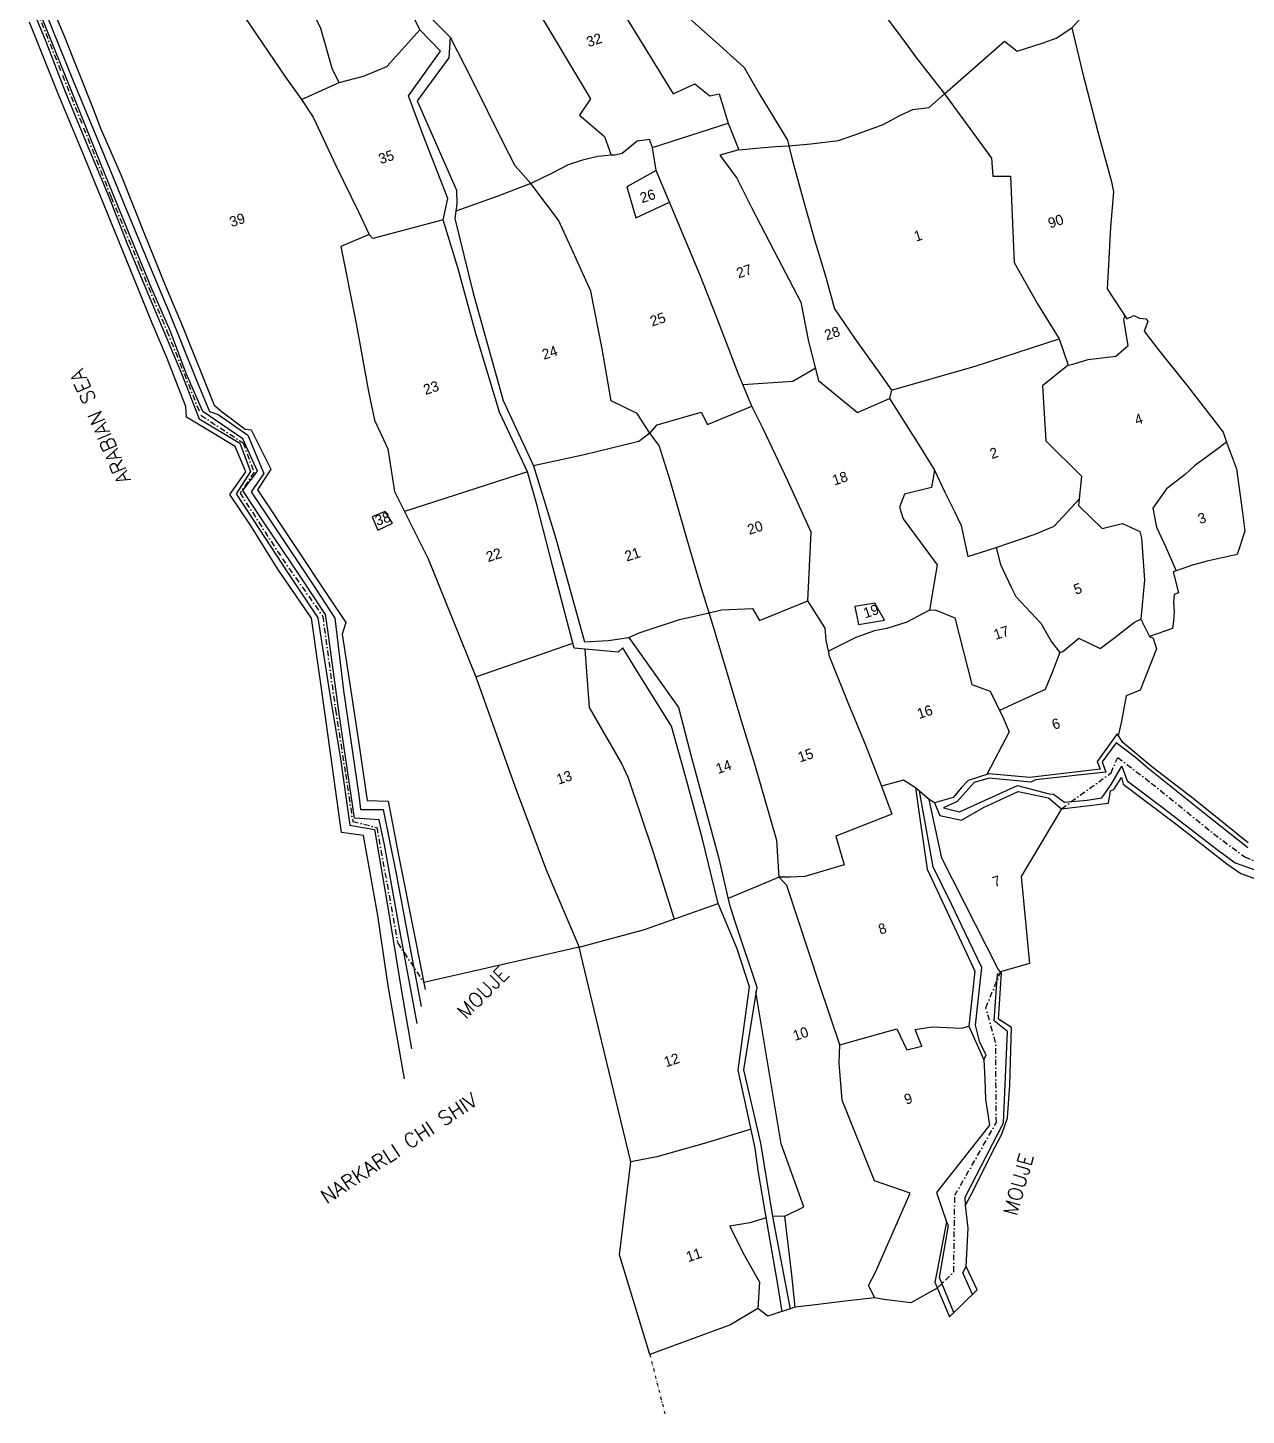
# Model space of a CAD drawing. Header units: metres. Extents: x 337193 to 339708, y 1772595 to 1775040.
# Drawn here: x 337572 to 338645, y 1772595 to 1773817 of the extents above; entities that cross this region are included whole.
import ezdxf

# ---------------------------------------------------------------- set-up
doc = ezdxf.new("R2010")
doc.units = ezdxf.units.M
doc.header["$MEASUREMENT"] = 0
doc.linetypes.add('DASHDOT', pattern=[1, 0.5, -0.25, 0, -0.25])
doc.linetypes.add('DIVIDE', pattern=[1.25, 0.5, -0.25, 0, -0.25, 0, -0.25])
for name, color, linetype in [('LINE_WATER', 4, 'Continuous'), ('OFF', 1, 'Continuous'), ('POLY_PARCEL', 6, 'Continuous'), ('POLY_ROAD', 30, 'Continuous'), ('POLY_WATER', 4, 'Continuous'), ('TEXT_MAPOUT', 7, 'Continuous'), ('TEXT_PARCEL', 7, 'Continuous'), ('V_BOUND_LINE', 7, 'Continuous'), ('V_BOUND_STREAM_LINE', 7, 'DASHDOT'), ('V_DIVIDE_LINE', 7, 'DIVIDE')]:
    doc.layers.add(name, color=color, linetype=linetype)
doc.styles.get("Standard").update_dxf_attribs({"font": 'simplex.shx'})
doc.styles.add('TEXT_MAP', font='', dxfattribs={"height": 1.8})
doc.styles.get('TEXT_MAP').set_extended_font_data('Kruti Dev 050')

msp = doc.modelspace()

# ---------------------------------------------------------------- linework, layer by layer
at = {"layer": 'LINE_WATER'}
for p, q in [((337571.8, 1773843.8), (337587.6, 1773805.1)), ((337610.5, 1773760.7), (337581.1, 1773833.5)), ((337587.2, 1773831.6), (337611.8, 1773770.5)), ((337598.7, 1773759), (337573.4, 1773822)), ((337587.6, 1773805.1), (337604.5, 1773761.7)), ((337611.8, 1773770.5), (337637.1, 1773709.6)), ((337622.1, 1773702.5), (337598.7, 1773759)), ((337604.5, 1773761.7), (337624.7, 1773712.7)), ((337636.3, 1773696.6), (337610.5, 1773760.7)), ((337624.7, 1773712.7), (337643.5, 1773667.6)), ((337637.1, 1773709.6), (337658.4, 1773657.5)), ((337642.4, 1773653), (337622.1, 1773702.5)), ((337660.7, 1773636.6), (337636.3, 1773696.6)), ((337643.5, 1773667.6), (337659.4, 1773627)), ((337668.6, 1773588.1), (337642.4, 1773653)), ((337658.4, 1773657.5), (337680.4, 1773604.4)), ((337680.1, 1773589.3), (337660.7, 1773636.6)), ((337659.4, 1773627), (337677.9, 1773582.7)), ((337680.4, 1773604.4), (337695.9, 1773567.4)), ((337681.3, 1773557.1), (337668.6, 1773588.1)), ((337697.4, 1773549.6), (337680.1, 1773589.3)), ((337677.9, 1773582.7), (337707.1, 1773512.6)), ((337695.9, 1773567.4), (337720.1, 1773507.4)), ((337693.9, 1773527.4), (337681.3, 1773557.1)), ((337711.3, 1773512.6), (337697.4, 1773549.6)), ((337710.9, 1773483.7), (337693.9, 1773527.4)), ((337707.1, 1773512.6), (337722.8, 1773472.9)), ((337725.9, 1773479.3), (337711.3, 1773512.6)), ((337720.1, 1773507.4), (337731.8, 1773479.2)), ((337711.7, 1773474.2), (337710.9, 1773483.7)), ((337761.3, 1773455.3), (337725.9, 1773479.3)), ((337731.8, 1773479.2), (337739.4, 1773476.7)), ((337739.4, 1773476.7), (337765.6, 1773458.4)), ((337754.3, 1773448.5), (337711.7, 1773474.2)), ((337722.8, 1773472.9), (337758.6, 1773451.3)), ((337774, 1773426.8), (337761.3, 1773455.3)), ((337765.6, 1773458.4), (337779.7, 1773424.6)), ((337763.7, 1773426), (337754.3, 1773448.5)), ((337758.6, 1773451.3), (337767.9, 1773426.3)), ((337749.8, 1773406.1), (337763.7, 1773426)), ((337767.9, 1773426.3), (337755.2, 1773406.7)), ((337761.3, 1773409.7), (337774, 1773426.8)), ((337779.7, 1773424.6), (337768.5, 1773408.4)), ((337767.8, 1773379), (337749.8, 1773406.1)), ((337755.2, 1773406.7), (337800.9, 1773337)), ((337780.5, 1773380.4), (337761.3, 1773409.7)), ((337768.5, 1773408.4), (337821.9, 1773328.2)), ((337792.1, 1773340.5), (337767.8, 1773379)), ((337812.3, 1773333.3), (337780.5, 1773380.4)), ((337821.7, 1773297.1), (337792.1, 1773340.5)), ((337800.9, 1773337), (337827.2, 1773297.4)), ((337834, 1773300.4), (337812.3, 1773333.3)), ((337821.9, 1773328.2), (337842.1, 1773297.1)), ((337833.7, 1773212.3), (337821.7, 1773297.1)), ((337827.2, 1773297.4), (337836.6, 1773237.3)), ((337836.4, 1773284.5), (337834, 1773300.4)), ((337842.1, 1773297.1), (337849.9, 1773233.6)), ((337845.9, 1773213), (337836.4, 1773284.5)), ((337836.6, 1773237.3), (337840.8, 1773212.2)), ((337849.9, 1773233.6), (337863.7, 1773139)), ((337848.1, 1773108.3), (337833.7, 1773212.3)), ((337840.8, 1773212.2), (337846.9, 1773175.4)), ((337859.6, 1773121.2), (337845.9, 1773213)), ((338530.2, 1773187.4), (338518, 1773170.8)), ((338547.4, 1773174.4), (338530.2, 1773187.4)), ((337846.9, 1773175.4), (337855.5, 1773114.8)), ((338518, 1773170.8), (338521.3, 1773161.5)), ((338558.2, 1773165.2), (338547.4, 1773174.4)), ((338521.3, 1773161.5), (338459.4, 1773154.7)), ((338525.8, 1773150.7), (338535.4, 1773166.9)), ((338535.4, 1773166.9), (338540.1, 1773154)), ((338606.8, 1773126.3), (338558.2, 1773165.2)), ((338405.2, 1773152.4), (338390.3, 1773135.7)), ((338392.3, 1773126.6), (338443.3, 1773149.8)), ((338418.6, 1773156.4), (338405.2, 1773152.4)), ((338455.3, 1773152.7), (338418.6, 1773156.4)), ((338443.3, 1773149.8), (338471.4, 1773142.6)), ((338459.4, 1773154.7), (338455.3, 1773152.7)), ((338517.7, 1773138.9), (338525.8, 1773150.7)), ((338540.1, 1773154), (338573.3, 1773129)), ((337863.7, 1773139), (337864.7, 1773128.7)), ((338369.1, 1773078.3), (338357, 1773144.9)), ((338390.3, 1773135.7), (338378.4, 1773130.1)), ((338471.4, 1773142.6), (338475.1, 1773142.3)), ((338475.1, 1773142.3), (338484.7, 1773135.2)), ((338484.7, 1773135.2), (338504.8, 1773136.8)), ((338504.8, 1773136.8), (338517.7, 1773138.9)), ((337864.7, 1773128.7), (337884.8, 1773128.8)), ((337884.8, 1773128.8), (337895.9, 1773073.6)), ((338378.4, 1773130.1), (338392.3, 1773126.6)), ((338573.3, 1773129), (338618.2, 1773094.3)), ((338646.2, 1773094.9), (338606.8, 1773126.3)), ((337855.5, 1773114.8), (337877.1, 1773111)), ((337881.3, 1773119.6), (337859.6, 1773121.2)), ((337877.1, 1773111), (337888.2, 1773046)), ((337885.9, 1773097.7), (337881.3, 1773119.6)), ((337867.6, 1773105.9), (337848.1, 1773108.3)), ((337880, 1773035.3), (337867.6, 1773105.9)), ((337899.6, 1773022.1), (337885.9, 1773097.7)), ((338618.2, 1773094.3), (338635.1, 1773081.6)), ((337895.9, 1773073.6), (337910.4, 1772997)), ((338385.7, 1773044.8), (338369.1, 1773078.3)), ((338635.1, 1773081.6), (338641.9, 1773079.5)), ((338641.9, 1773079.5), (338684, 1773064.1)), ((337888.2, 1773046), (337901.3, 1772966.9)), ((338397.2, 1773020.8), (338385.7, 1773044.8)), ((337889.3, 1772973.3), (337880, 1773035.3)), ((337914.8, 1772940.1), (337899.6, 1773022.1)), ((338411.9, 1772989.4), (338397.2, 1773020.8)), ((337910.4, 1772997), (337918.3, 1772955.2)), ((338406.4, 1772938.8), (338411.9, 1772989.4)), ((338422.8, 1772942.7), (338425.8, 1772984.1)), ((338425.8, 1772984.1), (338429.4, 1772984.7)), ((337903.5, 1772891.5), (337889.3, 1772973.3)), ((337901.3, 1772966.9), (337909.7, 1772918)), ((338410.3, 1772923.6), (338406.4, 1772938.8)), ((338434.5, 1772933.1), (338422.8, 1772942.7)), ((338431, 1772852.7), (338434.5, 1772933.1)), ((338415.7, 1772912.6), (338410.3, 1772923.6)), ((338413.9, 1772908.3), (338415.7, 1772912.6)), ((338397.3, 1772787.2), (338431, 1772852.7)), ((338397.7, 1772780.2), (338397.3, 1772787.2)), ((338374.7, 1772716.6), (338382.8, 1772762.4)), ((338382.8, 1772762.4), (338380.9, 1772765.4)), ((338395.2, 1772720.6), (338398.2, 1772726.2)), ((338403.8, 1772701.6), (338395.2, 1772720.6)), ((338387.5, 1772685.7), (338374.7, 1772716.6))]:
    msp.add_line(p, q, dxfattribs=at)
at = {"layer": 'OFF'}
msp.add_line((338383.5, 1772681.8), (338408, 1772705.7), dxfattribs=at)
at = {"layer": 'POLY_PARCEL'}
for p, q in [((337829.8, 1773816.6), (337809.7, 1773857.8)), ((338308.4, 1773852.7), (338344.4, 1773804.2)), ((338016.9, 1773838.9), (338067.5, 1773754.7)), ((337763.3, 1773825.8), (337798.9, 1773773.7)), ((338098.8, 1773826.2), (338140.1, 1773759)), ((338149.3, 1773830.1), (338178, 1773804.5)), ((338491.3, 1773817.2), (338499, 1773825.5)), ((337840.1, 1773780.3), (337829.8, 1773816.6)), ((337887.9, 1773783.2), (337917.2, 1773815.4)), ((337943.8, 1773808.9), (337962.8, 1773771.5)), ((338466.1, 1773803.8), (338477.6, 1773808)), ((338477.6, 1773808), (338491.3, 1773817.2)), ((338491.3, 1773817.2), (338500.5, 1773779.1)), ((338178, 1773804.5), (338202.8, 1773782.1)), ((338344.4, 1773804.2), (338354, 1773791.2)), ((338379.1, 1773758.9), (338432.1, 1773805.5)), ((338432.1, 1773805.5), (338443.1, 1773796.5)), ((338443.1, 1773796.5), (338466.1, 1773803.8)), ((337867.4, 1773774.5), (337887.9, 1773783.2)), ((338202.8, 1773782.1), (338216.2, 1773758.6)), ((338354, 1773791.2), (338379.1, 1773758.9)), ((337798.9, 1773773.7), (337812.8, 1773754)), ((337812.8, 1773754), (337846.1, 1773769.1)), ((337846.1, 1773769.1), (337840.1, 1773780.3)), ((337846.1, 1773769.1), (337867.4, 1773774.5)), ((337962.8, 1773771.5), (337989.9, 1773717)), ((338500.5, 1773779.1), (338514.2, 1773725.6)), ((338140.1, 1773759), (338159.2, 1773767.7)), ((338159.2, 1773767.7), (338172.5, 1773757.1)), ((338172.5, 1773757.1), (338180.7, 1773759.1)), ((338180.7, 1773759.1), (338188.5, 1773733.3)), ((338216.2, 1773758.6), (338240.9, 1773718.2)), ((338365.6, 1773747.1), (338379.1, 1773758.9)), ((338379.1, 1773758.9), (338420.6, 1773702.4)), ((337812.8, 1773754), (337823, 1773738.5)), ((338067.5, 1773754.7), (338057.8, 1773740.2)), ((338339.9, 1773739.9), (338351.2, 1773745.2)), ((338351.2, 1773745.2), (338365.6, 1773747.1)), ((337823, 1773738.5), (337843.1, 1773695.8)), ((338057.8, 1773740.2), (338079.8, 1773721.5)), ((338121.9, 1773711.8), (338188.5, 1773733.3)), ((338188.5, 1773733.3), (338197.9, 1773709.6)), ((338325.2, 1773731.9), (338339.9, 1773739.9)), ((338079.8, 1773721.5), (338085.6, 1773705)), ((338285.9, 1773718), (338304.2, 1773724.3)), ((338304.2, 1773724.3), (338325.2, 1773731.9)), ((338514.2, 1773725.6), (338526.3, 1773681.5)), ((337989.9, 1773717), (338000.7, 1773696)), ((338108.4, 1773717.3), (338095.3, 1773706.6)), ((338119.4, 1773718.9), (338108.4, 1773717.3)), ((338121.9, 1773711.8), (338119.4, 1773718.9)), ((338125.3, 1773691.5), (338121.9, 1773711.8)), ((338197.9, 1773709.6), (338181.3, 1773705.1)), ((338197.9, 1773709.6), (338213.2, 1773711.2)), ((338213.2, 1773711.2), (338230.3, 1773712.7)), ((338230.3, 1773712.7), (338242.1, 1773713.2)), ((338240.9, 1773718.2), (338244.7, 1773702.2)), ((338242.1, 1773713.2), (338261.3, 1773715.1)), ((338261.3, 1773715.1), (338285.9, 1773718)), ((337843.1, 1773695.8), (337863.5, 1773654.4)), ((338000.7, 1773696), (338014.7, 1773680.1)), ((338047.7, 1773696.4), (338033.1, 1773688.7)), ((338060.4, 1773700.7), (338047.7, 1773696.4)), ((338073.7, 1773703.9), (338060.4, 1773700.7)), ((338085.6, 1773705), (338073.7, 1773703.9)), ((338089.1, 1773704.9), (338085.6, 1773705)), ((338095.3, 1773706.6), (338089.1, 1773704.9)), ((338181.3, 1773705.1), (338196.4, 1773684.8)), ((338244.7, 1773702.2), (338254.2, 1773668.1)), ((338420.6, 1773702.4), (338421.6, 1773686.6)), ((338033.1, 1773688.7), (338014.7, 1773680.1)), ((338125.3, 1773691.5), (338099.4, 1773677.2)), ((338137.1, 1773663.7), (338125.3, 1773691.5)), ((338196.4, 1773684.8), (338209.1, 1773658.9)), ((338421.6, 1773686.6), (338437.2, 1773686.5)), ((338437.2, 1773686.5), (338440.5, 1773610.6)), ((338014.7, 1773680.1), (337985.7, 1773669)), ((338039.1, 1773647.7), (338014.7, 1773680.1)), ((338099.4, 1773677.2), (338107.2, 1773649.7)), ((338527.9, 1773672.8), (338525.3, 1773641.6)), ((338526.3, 1773681.5), (338527.9, 1773672.8)), ((337985.7, 1773669), (337948.7, 1773655.7)), ((338107.2, 1773649.7), (338137.1, 1773663.7)), ((338163.6, 1773599.8), (338137.1, 1773663.7)), ((338254.2, 1773668.1), (338264.7, 1773630.4)), ((337863.5, 1773654.4), (337872.5, 1773635.2)), ((337937.5, 1773648.1), (337875.6, 1773631.5)), ((338049.3, 1773625.9), (338039.1, 1773647.7)), ((338209.1, 1773658.9), (338228.7, 1773620.9)), ((337872.5, 1773635.2), (337847.5, 1773624.5)), ((337875.6, 1773631.5), (337872.5, 1773635.2)), ((338525.3, 1773641.6), (338523.4, 1773602.7)), ((337847.5, 1773624.5), (337861.1, 1773556.6)), ((338067.8, 1773585.2), (338049.3, 1773625.9)), ((338264.7, 1773630.4), (338274.5, 1773597.6)), ((338228.7, 1773620.9), (338252.5, 1773575.4)), ((338440.5, 1773610.6), (338461, 1773574)), ((338178.9, 1773561.2), (338163.6, 1773599.8)), ((338523.4, 1773602.7), (338522.3, 1773587.4)), ((338274.5, 1773597.6), (338282.2, 1773569.7)), ((338522.3, 1773587.4), (338539.8, 1773560.8)), ((338077.8, 1773534.5), (338067.8, 1773585.2)), ((338252.5, 1773575.4), (338259.4, 1773541)), ((338461, 1773574), (338480, 1773543.2)), ((338282.2, 1773569.7), (338300, 1773543.8)), ((338537.1, 1773560.1), (338538.1, 1773563.4)), ((338539.8, 1773560.8), (338545.8, 1773563.7)), ((338545.8, 1773563.7), (338550.9, 1773561.5)), ((338550.9, 1773561.5), (338556.9, 1773560.9)), ((337861.1, 1773556.6), (337871.8, 1773496.8)), ((338197.6, 1773512.2), (338178.9, 1773561.2)), ((338540.9, 1773537.3), (338537.1, 1773560.1)), ((338558.3, 1773558.5), (338554.9, 1773550.1)), ((338554.9, 1773550.1), (338567.2, 1773533.9)), ((338556.9, 1773560.9), (338558.3, 1773558.5)), ((338259.4, 1773541), (338268.1, 1773506.5)), ((338300, 1773543.8), (338321.4, 1773514)), ((338406.1, 1773519.3), (338480, 1773543.2)), ((338480, 1773543.2), (338488, 1773520.1)), ((338530.1, 1773528.1), (338540.9, 1773537.3)), ((338085.7, 1773488.5), (338077.8, 1773534.5)), ((338492.3, 1773521), (338505.8, 1773525)), ((338505.8, 1773525), (338530.1, 1773528.1)), ((338567.2, 1773533.9), (338593.4, 1773501.3)), ((338245.5, 1773506), (338265.3, 1773517.5)), ((338321.4, 1773514), (338332.4, 1773498)), ((338332.4, 1773498), (338406.1, 1773519.3)), ((338488, 1773520.1), (338465.6, 1773501.7)), ((338488, 1773520.1), (338492.3, 1773521)), ((338209.5, 1773484), (338197.6, 1773512.2)), ((338201.5, 1773502.9), (338245.5, 1773506)), ((338268.1, 1773506.5), (338302.5, 1773478.3)), ((338465.6, 1773501.7), (338468.3, 1773453.3)), ((338593.4, 1773501.3), (338624.7, 1773461)), ((337871.8, 1773496.8), (337877.1, 1773471.7)), ((338108.5, 1773477.4), (338085.7, 1773488.5)), ((338302.5, 1773478.3), (338330.8, 1773490.6)), ((338332.4, 1773498), (338330.8, 1773490.6)), ((338330.8, 1773490.6), (338356.6, 1773449.8)), ((338119.5, 1773460), (338108.5, 1773477.4)), ((338126.2, 1773467.4), (338164.7, 1773478.5)), ((338164.7, 1773478.5), (338170.4, 1773467.8)), ((338170.4, 1773467.8), (338209.5, 1773484)), ((338219.4, 1773464.1), (338209.5, 1773484)), ((337877.1, 1773471.7), (337889, 1773446.4)), ((338119.5, 1773460), (338126.2, 1773467.4)), ((338241.2, 1773418.1), (338219.4, 1773464.1)), ((338109.9, 1773452.7), (338061.9, 1773441.2)), ((338119.5, 1773460), (338109.9, 1773452.7)), ((338127.8, 1773449.2), (338119.5, 1773460)), ((338468.3, 1773453.3), (338499.9, 1773422.2)), ((338627.5, 1773452.1), (338618.9, 1773445.9)), ((338624.7, 1773461), (338627.5, 1773452.1)), ((338627.5, 1773452.1), (338636.3, 1773428.8)), ((337889, 1773446.4), (337894.8, 1773408.9)), ((338061.9, 1773441.2), (338017.1, 1773431.3)), ((338137.8, 1773417.6), (338127.8, 1773449.2)), ((338356.6, 1773449.8), (338370.2, 1773427.7)), ((338618.9, 1773445.9), (338599.3, 1773431.5)), ((338370.2, 1773427.7), (338367.8, 1773412.3)), ((338370.2, 1773427.7), (338379.3, 1773408.2)), ((338599.3, 1773431.5), (338591.1, 1773423.7)), ((338636.3, 1773428.8), (338641.5, 1773390.3)), ((338011.9, 1773426.2), (337903.6, 1773391.2)), ((338152.3, 1773367.3), (338137.8, 1773417.6)), ((338261.7, 1773372.9), (338241.2, 1773418.1)), ((338499.9, 1773422.2), (338497.3, 1773396.4)), ((338591.1, 1773423.7), (338574.6, 1773411)), ((337894.8, 1773408.9), (337903.6, 1773391.2)), ((338344, 1773406.5), (338339.4, 1773394.9)), ((338367.8, 1773412.3), (338344, 1773406.5)), ((338379.3, 1773408.2), (338388.2, 1773390.7)), ((338574.6, 1773411), (338562.5, 1773394)), ((337886.4, 1773391.3), (337875.2, 1773386.5)), ((337893.1, 1773380.8), (337886.4, 1773391.3)), ((337903.6, 1773391.2), (337924.4, 1773349.4)), ((338339.4, 1773394.9), (338342.8, 1773384.6)), ((338388.2, 1773390.7), (338393.7, 1773378.9)), ((338475.8, 1773378.2), (338497.9, 1773402.3)), ((338497.3, 1773396.4), (338517.9, 1773376.2)), ((338562.5, 1773394), (338566, 1773377.3)), ((338641.5, 1773390.3), (338643.6, 1773373.9)), ((337875.2, 1773386.5), (337880.1, 1773374.8)), ((337880.1, 1773374.8), (337893.1, 1773380.8)), ((338342.8, 1773384.6), (338372.7, 1773344.1)), ((338393.7, 1773378.9), (338399.6, 1773351.4)), ((338458, 1773370.8), (338475.8, 1773378.2)), ((338517.9, 1773376.2), (338535.8, 1773380.5)), ((338535.8, 1773380.5), (338551.2, 1773373.5)), ((338164.5, 1773325.3), (338152.3, 1773367.3)), ((338258.9, 1773312.4), (338261.7, 1773372.9)), ((338424.6, 1773359.5), (338458, 1773370.8)), ((338551.2, 1773373.5), (338552.6, 1773367.8)), ((338552.6, 1773367.8), (338555.2, 1773331)), ((338566, 1773377.3), (338574.1, 1773359.8)), ((338643.6, 1773373.9), (338636.9, 1773353.3)), ((338399.6, 1773351.4), (338424.6, 1773359.5)), ((338424.6, 1773359.5), (338428.5, 1773344.5)), ((338574.1, 1773359.8), (338583.2, 1773339)), ((337924.4, 1773349.4), (337938.8, 1773313.9)), ((338372.7, 1773344.1), (338365.8, 1773304.4)), ((338428.5, 1773344.5), (338437.8, 1773324.6)), ((338597.6, 1773344), (338580.6, 1773338.1)), ((338610.4, 1773347.4), (338597.6, 1773344)), ((338636.9, 1773353.3), (338610.4, 1773347.4)), ((338555.2, 1773331), (338552, 1773296.4)), ((338580.6, 1773338.1), (338585.2, 1773319.4)), ((338172, 1773301.9), (338164.5, 1773325.3)), ((338437.8, 1773324.6), (338441.9, 1773316.2)), ((338581.3, 1773318.1), (338580.8, 1773311.4)), ((338585.2, 1773319.4), (338581.3, 1773318.1)), ((337938.8, 1773313.9), (337966.4, 1773245.6)), ((338182.7, 1773304.6), (338210, 1773305.7)), ((338210, 1773305.7), (338216.1, 1773295.3)), ((338216.1, 1773295.3), (338258.9, 1773312.4)), ((338274.1, 1773288.4), (338258.9, 1773312.4)), ((338317.7, 1773310.4), (338300.1, 1773307.5)), ((338300.1, 1773307.5), (338303.4, 1773291.5)), ((338326.4, 1773295.4), (338317.7, 1773310.4)), ((338441.9, 1773316.2), (338464, 1773292.9)), ((338580.8, 1773311.4), (338581.5, 1773302.9)), ((338110.3, 1773284.3), (338145.8, 1773296)), ((338145.8, 1773296), (338172, 1773301.9)), ((338172, 1773301.9), (338182.7, 1773304.6)), ((338177.3, 1773284.7), (338172, 1773301.9)), ((338303.4, 1773291.5), (338326.4, 1773295.4)), ((338346, 1773293.7), (338328.4, 1773288.1)), ((338365.8, 1773304.4), (338346, 1773293.7)), ((338365.8, 1773304.4), (338370.8, 1773304.5)), ((338370.8, 1773304.5), (338388.3, 1773297.6)), ((338388.3, 1773297.6), (338403.2, 1773238.9)), ((338464, 1773292.9), (338473.4, 1773276.5)), ((338529.1, 1773280.3), (338546.5, 1773293.7)), ((338546.5, 1773293.7), (338552, 1773296.4)), ((338552, 1773296.4), (338559.7, 1773281.2)), ((338580.8, 1773294.5), (338579.9, 1773288.1)), ((338581.5, 1773302.9), (338580.8, 1773294.5)), ((338101, 1773280.1), (338110.3, 1773284.3)), ((338187.1, 1773251), (338177.3, 1773284.7)), ((338275, 1773277.7), (338274.1, 1773288.4)), ((338317.4, 1773286.2), (338301.1, 1773280.1)), ((338328.4, 1773288.1), (338317.4, 1773286.2)), ((338516.3, 1773270.6), (338529.1, 1773280.3)), ((338579.9, 1773288.1), (338559.7, 1773281.2)), ((338559.7, 1773281.2), (338563, 1773279.5)), ((337966.4, 1773245.6), (338051.9, 1773275.1)), ((338062.4, 1773270), (338066.3, 1773218.4)), ((338276.9, 1773268.1), (338275, 1773277.7)), ((338301.1, 1773280.1), (338276.9, 1773268.1)), ((338276.9, 1773268.1), (338277.4, 1773264.5)), ((338473.4, 1773276.5), (338480.8, 1773266.9)), ((338483.3, 1773267.8), (338497.5, 1773279.7)), ((338497.5, 1773279.7), (338516.3, 1773270.6)), ((338566, 1773270.2), (338551.4, 1773233.8)), ((338563, 1773279.5), (338566, 1773270.2)), ((338277.4, 1773264.5), (338294, 1773223)), ((338480.8, 1773266.9), (338473.9, 1773249.4)), ((338480.8, 1773266.9), (338483.3, 1773267.8)), ((337966.4, 1773245.6), (338000.7, 1773149.3)), ((338199.3, 1773210.6), (338187.1, 1773251)), ((338473.9, 1773249.4), (338467.8, 1773234.4)), ((338403.2, 1773238.9), (338419.4, 1773232.9)), ((338419.4, 1773232.9), (338430.7, 1773209.5)), ((338467.8, 1773234.4), (338427.6, 1773215.9)), ((338551.4, 1773233.8), (338539.2, 1773228.9)), ((338294, 1773223), (338310, 1773184.7)), ((338539.2, 1773228.9), (338535, 1773206.6)), ((338066.3, 1773218.4), (338094.8, 1773169.3)), ((338212.2, 1773168.6), (338199.3, 1773210.6)), ((338430.7, 1773209.5), (338436, 1773197)), ((338436, 1773197), (338416.5, 1773159.6)), ((338535, 1773206.6), (338532.2, 1773193.6)), ((338310, 1773184.7), (338323.6, 1773149.2)), ((338094.8, 1773169.3), (338100.5, 1773156.6)), ((338231.5, 1773101.4), (338212.2, 1773168.6)), ((338000.7, 1773149.3), (338028.4, 1773075.5)), ((338100.5, 1773156.6), (338122.6, 1773091)), ((338342.9, 1773154.6), (338323.6, 1773149.2)), ((338323.6, 1773149.2), (338332.9, 1773124.7)), ((338353.7, 1773147.7), (338342.9, 1773154.6)), ((338332.9, 1773124.7), (338283.4, 1773105.2)), ((338233.6, 1773069), (338231.5, 1773101.4)), ((338283.4, 1773105.2), (338290.8, 1773080)), ((338122.6, 1773091), (338141.1, 1773032.2)), ((338028.4, 1773075.5), (338057.5, 1773007.4)), ((338290.8, 1773080), (338256.2, 1773069.8)), ((338233.6, 1773069), (338188.6, 1773050.2)), ((338243.2, 1773069.1), (338233.6, 1773069)), ((338240.3, 1773061.9), (338233.6, 1773069)), ((338269.1, 1772974.5), (338240.3, 1773061.9)), ((338256.2, 1773069.8), (338243.2, 1773069.1)), ((338115, 1773023), (338179.9, 1773046)), ((338057.5, 1773007.4), (338115, 1773023)), ((338235.4, 1772834.3), (338213.1, 1772968)), ((338286.9, 1772921.4), (338269.1, 1772974.5)), ((338286.9, 1772921.4), (338337.3, 1772935.6)), ((338337.3, 1772935.6), (338346, 1772917)), ((338353.4, 1772935), (338368.4, 1772937.4)), ((338359.3, 1772920.4), (338353.4, 1772935)), ((338368.4, 1772937.4), (338394, 1772936)), ((338394, 1772936), (338400.6, 1772937.9)), ((338286.3, 1772905.4), (338286.9, 1772921.4)), ((338346, 1772917), (338359.3, 1772920.4)), ((338289, 1772872.6), (338286.3, 1772905.4)), ((338317.4, 1772801.8), (338289, 1772872.6)), ((338208.8, 1772847.1), (338169.5, 1772835.1)), ((338169.5, 1772835.1), (338125.7, 1772822.7)), ((338255.2, 1772778.7), (338235.4, 1772834.3)), ((338125.7, 1772822.7), (338102.8, 1772818.5)), ((338348.9, 1772790.9), (338317.4, 1772801.8)), ((338318.5, 1772721.2), (338348.9, 1772790.9)), ((338222.2, 1772769.1), (338207.8, 1772764.7)), ((338238.6, 1772770.5), (338227.8, 1772770.3)), ((338238.6, 1772770.5), (338255.2, 1772778.7)), ((338244.6, 1772718.9), (338238.6, 1772770.5)), ((338207.8, 1772764.7), (338190, 1772761.7)), ((338190, 1772761.7), (338201.5, 1772738.5)), ((338201.5, 1772738.5), (338216.1, 1772712.4)), ((338247.7, 1772690.3), (338244.6, 1772718.9)), ((338312.2, 1772709.4), (338318.5, 1772721.2)), ((338216.1, 1772712.4), (338214.8, 1772689.3)), ((338317.8, 1772698.6), (338312.2, 1772709.4))]:
    msp.add_line(p, q, dxfattribs=at)
at = {"layer": 'POLY_ROAD'}
for p, q in [((337917.2, 1773815.4), (337884.8, 1773881.1)), ((337926.6, 1773826.2), (337943.8, 1773808.9)), ((337935.3, 1773796.7), (337917.2, 1773815.4)), ((337943.8, 1773808.9), (337942.6, 1773790.7)), ((337907.2, 1773757.1), (337935.3, 1773796.7)), ((337942.6, 1773790.7), (337914.8, 1773752.8)), ((337919.5, 1773724.1), (337907.2, 1773757.1)), ((337914.8, 1773752.8), (337949.3, 1773674.1)), ((337941.8, 1773666.8), (337919.5, 1773724.1)), ((337949.3, 1773674.1), (337949.6, 1773662)), ((337937.5, 1773648.1), (337941.8, 1773666.8)), ((337949.6, 1773662), (337947.9, 1773649.3)), ((337950.7, 1773604.8), (337937.5, 1773648.1)), ((337947.9, 1773649.3), (337963.9, 1773583.5)), ((337966.8, 1773546.8), (337950.7, 1773604.8)), ((337963.9, 1773583.5), (337990.4, 1773488.8)), ((337987.2, 1773478.6), (337966.8, 1773546.8)), ((337990.4, 1773488.8), (338017.1, 1773431.3)), ((338011.9, 1773426.2), (337987.2, 1773478.6)), ((338017.1, 1773431.3), (338036.9, 1773367.5)), ((338020.1, 1773397.2), (338011.9, 1773426.2)), ((338034.1, 1773342.4), (338020.1, 1773397.2)), ((338036.9, 1773367.5), (338062.2, 1773276.3)), ((338053, 1773270.9), (338034.1, 1773342.4)), ((338091.7, 1773267.3), (338053, 1773270.9)), ((338062.2, 1773276.3), (338082.9, 1773277.5)), ((338082.9, 1773277.5), (338101, 1773280.1)), ((338096, 1773271), (338091.7, 1773267.3)), ((338108.7, 1773249.8), (338096, 1773271)), ((338101, 1773280.1), (338144.8, 1773218.6)), ((338138.7, 1773202), (338108.7, 1773249.8)), ((338144.8, 1773218.6), (338156.6, 1773173.3)), ((338152.3, 1773153.7), (338138.7, 1773202)), ((338156.6, 1773173.3), (338180.3, 1773085.5)), ((338165.7, 1773103.8), (338152.3, 1773153.7)), ((338179.9, 1773046), (338165.7, 1773103.8)), ((338180.3, 1773085.5), (338189.6, 1773045.9)), ((338196.5, 1773006), (338179.9, 1773046)), ((338189.6, 1773045.9), (338194.5, 1773030.1)), ((338194.5, 1773030.1), (338213.8, 1772972.3)), ((338207.5, 1772972.6), (338196.5, 1773006)), ((338197.5, 1772899), (338207.5, 1772972.6)), ((338213.8, 1772972.3), (338202.1, 1772899.5)), ((338205.4, 1772863.1), (338197.5, 1772899)), ((338202.1, 1772899.5), (338217.1, 1772834.8)), ((338212.5, 1772830.4), (338205.4, 1772863.1)), ((338215.3, 1772808.9), (338212.5, 1772830.4)), ((338217.1, 1772834.8), (338227.8, 1772770.3)), ((338224.5, 1772755.8), (338215.3, 1772808.9)), ((338227.8, 1772770.3), (338243.1, 1772688.7)), ((338232.5, 1772710.4), (338224.5, 1772755.8)), ((338236.1, 1772686.4), (338232.5, 1772710.4))]:
    msp.add_line(p, q, dxfattribs=at)
at = {"layer": 'POLY_WATER'}
for p, q in [((337590.5, 1773840.8), (337603, 1773812.2)), ((337603, 1773812.2), (337628.7, 1773747.3)), ((337628.7, 1773747.3), (337635.7, 1773728.8)), ((337635.7, 1773728.8), (337654, 1773687.2)), ((337654, 1773687.2), (337673.9, 1773636.9)), ((337673.9, 1773636.9), (337693.4, 1773588.9)), ((337693.4, 1773588.9), (337708.6, 1773553)), ((337708.6, 1773553), (337736, 1773484.8)), ((337736, 1773484.8), (337742.9, 1773479)), ((337742.9, 1773479), (337763.3, 1773463.6)), ((337763.3, 1773463.6), (337768.6, 1773463.2)), ((337768.6, 1773463.2), (337785.9, 1773428.5)), ((337785.9, 1773428.5), (337774.2, 1773410.1)), ((337774.2, 1773410.1), (337836.9, 1773315.7)), ((337836.9, 1773315.7), (337851.9, 1773293.4)), ((337851.9, 1773293.4), (337848.8, 1773283.2)), ((337848.8, 1773283.2), (337862.9, 1773191)), ((338531.1, 1773195.3), (338513.7, 1773171.1)), ((338536.1, 1773187.6), (338531.1, 1773195.3)), ((337862.9, 1773191), (337870.6, 1773136.7)), ((338562.8, 1773165.5), (338536.1, 1773187.6)), ((338513.7, 1773171.1), (338516.1, 1773164.3)), ((338418.3, 1773160.2), (338399.9, 1773154.2)), ((338454.4, 1773156.8), (338418.3, 1773160.2)), ((338516.1, 1773164.3), (338454.4, 1773156.8)), ((338598.1, 1773138.3), (338562.8, 1773165.5)), ((338365.6, 1773137.5), (338353.7, 1773147.7)), ((338353.7, 1773147.7), (338357, 1773122.8)), ((338393.9, 1773147.9), (338386.7, 1773139.4)), ((338399.9, 1773154.2), (338393.9, 1773147.9)), ((338525.4, 1773145.2), (338528.2, 1773146.4)), ((338528.2, 1773146.4), (338535, 1773157)), ((338535, 1773157), (338536.6, 1773151.1)), ((338536.6, 1773151.1), (338582.9, 1773116)), ((337870.6, 1773136.7), (337889.3, 1773135.9)), ((337889.3, 1773135.9), (337898.6, 1773087)), ((338376.7, 1773085.7), (338365.6, 1773137.5)), ((338370.3, 1773134.5), (338365.6, 1773137.5)), ((338386.7, 1773139.4), (338370.3, 1773134.5)), ((338370.3, 1773134.5), (338374.9, 1773123.5)), ((338413.6, 1773130.5), (338443.9, 1773144.6)), ((338443.9, 1773144.6), (338470.7, 1773139.1)), ((338470.7, 1773139.1), (338482.3, 1773129.4)), ((338482.3, 1773129.4), (338523.6, 1773134.3)), ((338523.6, 1773134.3), (338525.4, 1773145.2)), ((338646.7, 1773099.2), (338598.1, 1773138.3)), ((338357, 1773122.8), (338363.9, 1773076.1)), ((338374.9, 1773123.5), (338394.2, 1773119.3)), ((338394.2, 1773119.3), (338413.6, 1773130.5)), ((338582.9, 1773116), (338627.9, 1773080.8)), ((337898.6, 1773087), (337913.4, 1773013.2)), ((338426.5, 1772988), (338376.7, 1773085.7)), ((338363.9, 1773076.1), (338398.4, 1773002.1)), ((338627.9, 1773080.8), (338640, 1773072.3)), ((338640, 1773072.3), (338680.4, 1773057.9)), ((337913.4, 1773013.2), (337921.7, 1772970.1)), ((338398.4, 1773002.1), (338405.8, 1772986.3)), ((338429.4, 1772984.7), (338426.5, 1772988)), ((338405.8, 1772986.3), (338400.6, 1772937.9)), ((338426.7, 1772944.1), (338429.4, 1772984.7)), ((338438.1, 1772936.6), (338426.7, 1772944.1)), ((338400.6, 1772937.9), (338413.9, 1772908.3)), ((338436.7, 1772886.2), (338438.1, 1772936.6)), ((338413.9, 1772908.3), (338414.8, 1772891.2)), ((338414.8, 1772891.2), (338415.4, 1772873.7)), ((338434.6, 1772857), (338436.7, 1772886.2)), ((338415.4, 1772873.7), (338418.7, 1772850.7)), ((338429.7, 1772842.7), (338434.6, 1772857)), ((338418.7, 1772850.7), (338410.4, 1772839.8)), ((338420.7, 1772826), (338429.7, 1772842.7)), ((338410.4, 1772839.8), (338372, 1772791.3)), ((338403.4, 1772791), (338420.7, 1772826)), ((338372, 1772791.3), (338380.9, 1772765.4)), ((338397.7, 1772780.2), (338403.4, 1772791)), ((338400.1, 1772759.9), (338397.7, 1772780.2)), ((338380.9, 1772765.4), (338373.1, 1772724.2)), ((338398.2, 1772726.2), (338400.1, 1772759.9)), ((338373.1, 1772724.2), (338370.5, 1772712.3)), ((338408, 1772705.7), (338398.2, 1772726.2)), ((338370.5, 1772712.3), (338383.5, 1772681.8))]:
    msp.add_line(p, q, dxfattribs=at)
at = {"layer": 'V_BOUND_LINE'}
for p, q in [((338482.3, 1773129.4), (338446.6, 1773069.8)), ((338446.6, 1773069.8), (338453.9, 1772993.1)), ((338057.5, 1773007.4), (337920.5, 1772976.4)), ((338077.3, 1772924), (338057.5, 1773007.4)), ((338453.9, 1772993.1), (338428.5, 1772985.7)), ((338102.8, 1772818.5), (338077.3, 1772924)), ((338092.9, 1772736.5), (338102.8, 1772818.5)), ((338119.6, 1772648.8), (338092.9, 1772736.5)), ((338372.7, 1772707.2), (338349.5, 1772694.3)), ((338291.8, 1772695.8), (338265.5, 1772692.3)), ((338317.8, 1772698.6), (338291.8, 1772695.8)), ((338325.7, 1772697.2), (338317.8, 1772698.6)), ((338349.5, 1772694.3), (338325.7, 1772697.2)), ((338214.8, 1772689.3), (338190.6, 1772674.9)), ((338223.7, 1772682.4), (338214.8, 1772689.3)), ((338247.7, 1772690.3), (338223.7, 1772682.4)), ((338265.5, 1772692.3), (338247.7, 1772690.3)), ((338190.6, 1772674.9), (338119.6, 1772648.8))]:
    msp.add_line(p, q, dxfattribs=at)
at = {"layer": 'V_BOUND_STREAM_LINE', "ltscale": 10}
for p, q in [((337580.2, 1773831.2), (337602.4, 1773775.4)), ((337602.4, 1773775.4), (337620.9, 1773729.2)), ((337620.9, 1773729.2), (337645.2, 1773668.1)), ((337645.2, 1773668.1), (337670.3, 1773607.3)), ((337670.3, 1773607.3), (337694.4, 1773550.1)), ((337694.4, 1773550.1), (337724.3, 1773475.9)), ((337724.3, 1773475.9), (337761.5, 1773451.5)), ((337761.5, 1773451.5), (337771.2, 1773425.7)), ((337771.2, 1773425.7), (337758.7, 1773407.4)), ((337758.7, 1773407.4), (337796, 1773349.6)), ((337796, 1773349.6), (337831.6, 1773298.8)), ((337831.6, 1773298.8), (337842.8, 1773216.5)), ((337842.8, 1773216.5), (337851.6, 1773160.1)), ((338525.8, 1773161), (338531.7, 1773174.5)), ((338531.7, 1773174.5), (338561.3, 1773152)), ((337851.6, 1773160.1), (337858, 1773118.2)), ((338482.3, 1773129.4), (338525.8, 1773161)), ((338561.3, 1773152), (338616.3, 1773107.3)), ((337858, 1773118.2), (337879.2, 1773112.8)), ((337879.2, 1773112.8), (337897.6, 1773011.1)), ((338616.3, 1773107.3), (338643.6, 1773086.9)), ((338643.6, 1773086.9), (338689, 1773068.2)), ((337897.6, 1773011.1), (337920.5, 1772976.4)), ((338415.5, 1772954), (338428.5, 1772985.7)), ((338424.2, 1772923.6), (338415.5, 1772954)), ((338424.8, 1772852.9), (338424.2, 1772923.6)), ((338388.2, 1772788.9), (338424.8, 1772852.9)), ((338387.3, 1772721.6), (338388.2, 1772788.9)), ((338372.7, 1772707.2), (338387.3, 1772721.6))]:
    msp.add_line(p, q, dxfattribs=at)
at = {"layer": 'V_DIVIDE_LINE', "ltscale": 5}
msp.add_line((338119.6, 1772648.8), (338133.2, 1772595.2), dxfattribs=at)

# ---------------------------------------------------------------- texts
at = {"layer": 'TEXT_MAPOUT'}
for s, rotation, p in [('ARABIAN SEA', 113.3801, (337662.8, 1773419)), ('MOUJE', 45.0966, (337957.4, 1772943.3)), ('NARKARLI CHI SHIV', 33.4482, (337834.9, 1772780.8)), ('MOUJE', 74.0869, (338442.6, 1772770.1))]:
    msp.add_text(s, height=12.63, rotation=rotation, dxfattribs=at).set_placement(p)
at = {"layer": 'TEXT_PARCEL', "style": 'TEXT_MAP'}
for s, p in [('32', (338065.6, 1773800)), ('35', (337882.5, 1773697)), ('26', (338112.7, 1773662.6)), ('39', (337751.3, 1773641.5)), ('90', (338472.1, 1773640.4)), ('1', (338354, 1773628.7)), ('27', (338197.7, 1773596.4)), ('25', (338121.6, 1773554)), ('28', (338275.2, 1773541.8)), ('24', (338026.4, 1773524.7)), ('23', (337922, 1773493.7)), ('4', (338548.3, 1773467.1)), ('2', (338420.8, 1773437.3)), ('18', (338282.1, 1773414)), ('38', (337879.4, 1773378.4)), ('20', (338207.3, 1773370.5)), ('3', (338604.1, 1773379.9)), ('22', (337977.2, 1773346.5)), ('21', (338099.3, 1773347)), ('5', (338494.7, 1773317.8)), ('19', (338309.4, 1773297)), ('17', (338424.2, 1773278)), ('16', (338356.8, 1773208.3)), ('6', (338475.5, 1773198.8)), ('15', (338251.8, 1773170.1)), ('14', (338179.6, 1773159.9)), ('13', (338039.2, 1773150.5)), ('7', (338423.2, 1773060.2)), ('8', (338322.6, 1773018.4)), ('10', (338247.4, 1772924.8)), ('12', (338133.8, 1772901.6)), ('9', (338345.4, 1772868.6)), ('11', (338153.4, 1772730))]:
    msp.add_text(s, height=9.09, rotation=18.216, dxfattribs=at).set_placement(p)

doc.saveas('drawing.dxf')
